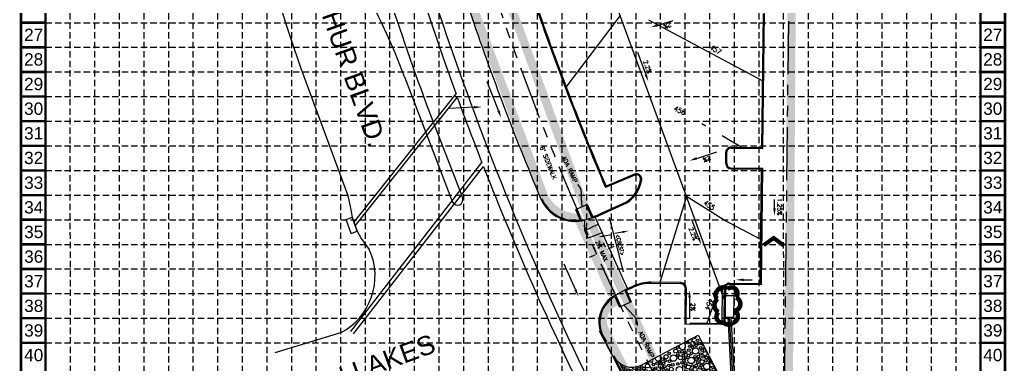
# Model space of a CAD drawing. Header units: feet. Extents: x -1330 to -864, y 1503 to 2248.
# Drawn here: x -1329.7 to -863.6, y 1772.8 to 1935.4 of the extents above; entities that cross this region are included whole.
import ezdxf
from ezdxf.enums import TextEntityAlignment as Align

# ---------------------------------------------------------------- set-up
doc = ezdxf.new("R2010")
doc.units = ezdxf.units.FT
doc.header["$LTSCALE"] = 40
doc.header["$MEASUREMENT"] = 0
for name, pattern in [('CENTER2', [1.125, 0.75, -0.125, 0.125, -0.125]), ('HIDDEN', [0.375, 0.25, -0.125]), ('PHANTOM2', [1.25, 0.625, -0.125, 0.125, -0.125, 0.125, -0.125])]:
    doc.linetypes.add(name, pattern=pattern)
for name, color, linetype in [('arrows', 250, 'Continuous'), ('BASE', 7, 'Continuous'), ('BND-HOLD', 6, 'PHANTOM2'), ('CONST-ENTRANCE', 120, 'Continuous'), ('EX-INLET', 7, 'Continuous'), ('EX-PAV-TC', 1, 'Continuous'), ('EX-STM', 7, 'Continuous'), ('GRID', 254, 'HIDDEN'), ('INLETS', 3, 'Continuous'), ('LIMITS OF DISTURBANCE', 1, 'HIDDEN'), ('PARKING-BC', 4, 'Continuous'), ('PARKING-FC', 4, 'Continuous'), ('pc', 43, 'Continuous'), ('SILT FENCE', 200, 'Continuous'), ('STM-CL', 7, 'CENTER2'), ('STM-PIPE', 3, 'Continuous'), ('STREET-NAMES', 4, 'Continuous')]:
    doc.layers.add(name, color=color, linetype=linetype)
doc.styles.add('L100', font='simplex', dxfattribs={"height": 4})
doc.styles.add('S6', font='SIMPLEX', dxfattribs={"height": 0.083333})
doc.styles.add('SCALE20', font='simplex.shx', dxfattribs={"height": 2})
doc.styles.get("Standard").update_dxf_attribs({"font": 'ARIAL.TTF'})

# ---------------------------------------------------------------- blocks, each defined once
blk = doc.blocks.new('A$C5C6542E7')
at = {"layer": 'CONST-ENTRANCE', "color": 4}
for p, q in [((13.51, 31.2), (40.05, 45.18)), ((40.05, 45.18), (49.37, 27.48)), ((0, 35.39), (18.64, 0)), ((2.92, 32), (17.49, 4.32)), ((22.83, 13.51), (49.37, 27.48))]:
    blk.add_line(p, q, dxfattribs=at)
for centre, radius in [((35.24, 41.7), 0.607), ((37.66, 41.34), 0.95), ((39.74, 42.78), 0.607), ((29.45, 37.7), 0.95), ((31.19, 37.33), 0.607), ((32.48, 37.32), 0.607), ((34.09, 36.88), 0.607), ((35.66, 38.14), 0.607), ((36.06, 39.98), 0.607), ((37.33, 39.53), 0.607), ((38.86, 37.76), 1.53), ((39.11, 40.38), 0.607), ((40.52, 41.3), 0.607), ((41.28, 39.21), 0.607), ((42.01, 38.13), 0.607), ((43.3, 36.49), 0.95), ((22.15, 32.49), 0.607), ((23.21, 33.9), 0.607), ((24.55, 33.15), 0.607), ((24.92, 35.06), 0.95), ((26.41, 36.62), 0.607), ((26.52, 32.98), 0.607), ((28.43, 34.42), 1.53), ((30.44, 35.82), 0.607), ((31.69, 34.59), 0.95), ((32.45, 32.16), 0.607), ((33.02, 35.74), 0.607), ((33.4, 33.24), 0.607), ((34.13, 34.53), 0.607), ((35.51, 35.6), 0.607), ((36.75, 33.3), 1.53), ((36.88, 36.61), 0.607), ((38.65, 35.07), 0.607), ((39.15, 33.62), 0.607), ((39.83, 32.17), 0.607), ((40.24, 35.14), 0.607), ((40.64, 33.89), 0.607), ((41.23, 36.35), 0.607), ((41.89, 32.66), 0.95), ((42.42, 34.91), 0.607), ((43.72, 33.08), 0.607), ((43.96, 34.7), 0.607), ((45.67, 32.5), 0.607), ((5.64, 28.95), 0.607), ((6.19, 27.43), 0.607), ((7.21, 28.74), 0.607), ((8.55, 28.33), 0.607), ((9.92, 27.51), 0.607), ((11.1, 28.04), 0.607), ((12.06, 29.32), 0.607), ((13.62, 27.99), 0.95), ((13.4, 30.2), 0.607), ((14.37, 29.5), 0.607), ((15.58, 28.34), 0.607), ((16.14, 30.69), 0.95), ((17.32, 27.97), 0.607), ((18.45, 29.42), 0.607), ((18.88, 31.36), 0.607), ((20.22, 27.52), 1.53), ((20, 29.72), 0.607), ((20.7, 31.98), 0.607), ((22.23, 30.55), 0.95), ((23.2, 27.71), 0.607), ((23.58, 29.12), 0.607), ((23.66, 31.9), 0.607), ((24.3, 30.35), 0.607), ((25.29, 28.81), 0.607), ((26.23, 30.94), 0.607), ((27.35, 29.13), 0.95), ((28.06, 31.21), 0.607), ((31.2, 28.83), 1.53), ((30.49, 31.64), 0.607), ((33.23, 30.68), 0.607), ((34.2, 31.78), 0.607), ((34.27, 28.05), 0.607), ((35.39, 30.18), 0.95), ((37.16, 26.48), 1.53), ((36.58, 28.77), 0.607), ((37.34, 30.69), 0.607), ((38.64, 29.06), 0.95), ((39.14, 30.87), 0.607), ((40.43, 27.77), 0.607), ((40.9, 29.82), 0.607), ((41.49, 31.01), 0.607), ((42.41, 28.9), 0.607), ((44.15, 30.5), 1.53), ((43.68, 28.09), 0.607), ((46.26, 28.43), 0.607), ((46.98, 30.01), 0.607), ((48, 28.06), 0.607), ((8.03, 26.85), 0.95), ((8.2, 23.6), 0.607), ((9.46, 25.29), 0.607), ((10.77, 22.63), 1.53), ((10.95, 25.73), 0.607), ((11.61, 24.79), 0.607), ((12.77, 26.17), 0.607), ((12.86, 23.73), 0.607), ((16.03, 24.95), 1.53), ((15.21, 26.6), 0.607), ((18.01, 22.75), 0.607), ((18.11, 26.15), 0.607), ((18.86, 24.23), 0.607), ((20.23, 25.21), 0.607), ((20.82, 23.28), 0.95), ((22.09, 24.29), 0.607), ((22.8, 22.78), 0.607), ((23.01, 25.47), 0.607), ((24.08, 23.45), 0.607), ((24.75, 27.07), 0.607), ((26.73, 24.93), 1.53), ((26.54, 27.24), 0.607), ((28.28, 27.21), 0.607), ((29.79, 23.03), 0.607), ((30.15, 25.45), 0.95), ((31.66, 23.23), 0.607), ((32.7, 25.16), 0.607), ((32.91, 26.9), 0.607), ((34.06, 23.73), 0.95), ((34.42, 25.98), 0.607), ((36.59, 23), 0.607), ((38.06, 24.29), 0.607), ((39.66, 25.81), 0.607), ((39.83, 24.19), 0.607), ((41.21, 24.83), 0.607), ((42.08, 26.92), 0.95), ((43.86, 26.14), 0.607), ((44.97, 26.98), 0.607), ((10.18, 20.34), 0.607), ((11.24, 18.32), 0.95), ((12.65, 20.53), 0.607), ((13.44, 18.71), 0.607), ((14.53, 21.69), 0.95), ((15.66, 18.24), 0.607), ((15.99, 20.05), 0.607), ((16.73, 22.07), 0.607), ((18.18, 17.86), 0.95), ((18.32, 21.02), 0.607), ((19.27, 19.37), 0.607), ((20.43, 20.93), 0.607), ((21.21, 19.11), 0.607), ((23.18, 20.75), 0.95), ((23.33, 18.68), 0.607), ((25.2, 21.81), 0.607), ((25.62, 19.71), 0.607), ((27.15, 22.66), 0.607), ((27.33, 19.07), 0.607), ((28.94, 20.25), 0.95), ((28.66, 22.08), 0.607), ((30.92, 21.04), 0.607), ((33.24, 20.72), 0.95), ((34.88, 22.01), 0.607), ((12.09, 16.71), 0.607), ((12.95, 14.59), 0.607), ((14.92, 16.05), 1.53), ((16.52, 14.18), 0.607), ((17.65, 15.77), 0.607), ((18.35, 14.43), 0.607), ((19.54, 16.25), 0.607), ((21.27, 16.39), 0.95), ((21.14, 14.69), 0.607), ((22.62, 15.3), 0.607), ((23.26, 17.01), 0.607), ((25.97, 17.24), 0.95), ((13.79, 13.14), 0.607), ((14.54, 11.73), 0.607), ((15.46, 13.07), 0.607), ((17.16, 9.85), 1.53), ((18.12, 12.59), 0.95), ((19.99, 12.79), 0.607), ((16.63, 7.42), 0.607)]:
    blk.add_circle(centre, radius, dxfattribs=at)
for centre, radius, start, end in [((36.97, 43.47), 0.607, 199.9808, 35.556), ((38.59, 44.32), 0.607, 199.9808, 35.556), ((42.35, 41.4), 0.95, 134.5099, 281.0269), ((30.23, 39.49), 0.607, 158.202, 77.3349), ((32.63, 39.98), 1.53, 159.4473, 76.0895), ((43.21, 39.28), 0.607, 122.0914, 293.4455), ((44.12, 38.04), 0.607, 144.5512, 270.9857), ((8.85, 40.05), 10, 207.7684, 297.7684), ((15.83, 32.42), 0.607, 207.1745, 28.3624), ((17.82, 33.38), 0.95, 202.7993, 32.7376), ((21.16, 34.54), 1.53, 184.1747, 51.3622), ((45.34, 34.23), 0.607, 74.3875, 341.1494), ((5.03, 30.77), 0.95, 152.5739, 342.6923), ((10.26, 30.61), 1.53, 201.143, 355.9098), ((47.17, 31.92), 0.607, 129.3325, 286.2044), ((48.68, 29.88), 0.95, 149.6337, 265.9032), ((41.01, 22.92), 0.607, 41.4887, 194.0481), ((42.95, 24.5), 0.95, 6.1632, 229.3737), ((45.31, 25.56), 0.607, 9.3931, 226.1438), ((47.19, 26.34), 0.95, 27.2898, 208.2471), ((30.25, 17.77), 1.53, 16.0417, 219.4952), ((32.06, 18.89), 0.607, 337.9626, 257.5742), ((35.73, 20.23), 0.607, 34.2029, 201.334), ((38.96, 21.92), 0.95, 31.8766, 203.6603), ((24.62, 13.77), 1.53, 50.7836, 184.7533), ((26.22, 15.13), 0.607, 41.4887, 194.0481), ((27.86, 16.43), 0.607, 4.9088, 230.6281), ((27.48, 4.66), 10, 117.7684, 207.7684), ((19.23, 9.82), 0.607, 82.4857, 213.4414), ((21.79, 12.63), 0.607, 53.7086, 197.3783), ((17.48, 5.81), 0.607, 75.4559, 271.4284)]:
    blk.add_arc(centre, radius, start, end, dxfattribs=at)

msp = doc.modelspace()

# ---------------------------------------------------------------- linework, layer by layer
at = {"layer": 'arrows', "color": 7}
for points in [[(-1103.6, 1892.53), (-1108.92, 1906.15)], [(-1103.6, 1892.53), (-1108.92, 1906.15)], [(-1103.6, 1892.53), (-1108.92, 1906.15)], [(-1115.05, 1894.06), (-1126.67, 1893.47)], [(-1115.05, 1894.06), (-1126.67, 1893.47)], [(-1115.05, 1894.06), (-1126.67, 1893.47)], [(-1067.22, 1808), (-1072.58, 1819.97)], [(-1067.22, 1808), (-1072.58, 1819.97)], [(-1067.22, 1808), (-1072.58, 1819.97)]]:
    msp.add_lwpolyline(points, dxfattribs=at)
for points in [[(-1115.08, 1894.66), (-1111.46, 1894.25), (-1115.02, 1893.46)], [(-1115.08, 1894.66), (-1111.46, 1894.25), (-1115.02, 1893.46)], [(-1115.08, 1894.66), (-1111.46, 1894.25), (-1115.02, 1893.46)], [(-1103.04, 1892.75), (-1102.29, 1889.18), (-1104.16, 1892.31)], [(-1103.04, 1892.75), (-1102.29, 1889.18), (-1104.16, 1892.31)], [(-1103.04, 1892.75), (-1102.29, 1889.18), (-1104.16, 1892.31)], [(-1066.67, 1808.25), (-1065.75, 1804.72), (-1067.77, 1807.76)], [(-1066.67, 1808.25), (-1065.75, 1804.72), (-1067.77, 1807.76)], [(-1066.67, 1808.25), (-1065.75, 1804.72), (-1067.77, 1807.76)]]:
    msp.add_solid(points, dxfattribs=at)
at = {"layer": 'BASE', "const_width": 1.16}
for points in [[(-864.23, 1503.94), (-864.23, 2247.83), (-1329.16, 2247.83), (-1329.16, 1503.94)], [(-875.85, 1515.56), (-875.85, 2236.21), (-1317.54, 2236.21), (-1317.54, 1515.56)]]:
    msp.add_lwpolyline(points, close=True, dxfattribs=at)
for points in [[(-1317.54, 1934), (-1329.16, 1934)], [(-864.23, 1934), (-875.85, 1934)], [(-1317.54, 1922.38), (-1329.16, 1922.38)], [(-864.23, 1922.38), (-875.85, 1922.38)], [(-1317.54, 1910.76), (-1329.16, 1910.76)], [(-864.23, 1910.76), (-875.85, 1910.76)], [(-1317.54, 1899.13), (-1329.16, 1899.13)], [(-864.23, 1899.13), (-875.85, 1899.13)], [(-1317.54, 1887.51), (-1329.16, 1887.51)], [(-864.23, 1887.51), (-875.85, 1887.51)], [(-1317.54, 1875.89), (-1329.16, 1875.89)], [(-864.23, 1875.89), (-875.85, 1875.89)], [(-1317.54, 1864.26), (-1329.16, 1864.26)], [(-864.23, 1864.26), (-875.85, 1864.26)], [(-1317.54, 1852.64), (-1329.16, 1852.64)], [(-864.23, 1852.64), (-875.85, 1852.64)], [(-1317.54, 1841.02), (-1329.16, 1841.02)], [(-864.23, 1841.02), (-875.85, 1841.02)], [(-1317.54, 1829.39), (-1329.16, 1829.39)], [(-864.23, 1829.39), (-875.85, 1829.39)], [(-1317.54, 1817.77), (-1329.16, 1817.77)], [(-864.23, 1817.77), (-875.85, 1817.77)], [(-1317.54, 1806.15), (-1329.16, 1806.15)], [(-864.23, 1806.15), (-875.85, 1806.15)], [(-1317.54, 1794.52), (-1329.16, 1794.52)], [(-864.23, 1794.52), (-875.85, 1794.52)], [(-1317.54, 1782.9), (-1329.16, 1782.9)], [(-864.23, 1782.9), (-875.85, 1782.9)]]:
    msp.add_lwpolyline(points, dxfattribs=at)
at = {"layer": 'BASE', "color": 170, "ltscale": 100, "const_width": 2.16}
msp.add_lwpolyline([(-999.64, 1797.35, 0.520567), (-999.64, 1797.35, 0.765195), (-997.18, 1792.46, 0.417879), (-992.76, 1792.43, 0.6649), (-991.91, 1798.01, 0.744833), (-991.38, 1804.31, 0.975642), (-995.43, 1808.23, 0.520567), (-1000.3, 1807.25, 0.520567), (-999.98, 1803.67, 0.540264), (-999.64, 1797.35)], format="xyb", close=True, dxfattribs=at)
at = {"layer": 'BND-HOLD', "color": 7}
msp.add_line((-969.56, 1659.75), (-963.53, 2189.1), dxfattribs=at)
msp.add_arc((160.04, 2372.97), 1335, 189.43877, 210.14342, dxfattribs=at)
at = {"layer": 'CONST-ENTRANCE', "color": 7}
msp.add_line((-1055.92, 1788.53), (-1050, 1777.3), dxfattribs=at)
at = {"layer": 'EX-INLET', "color": 7}
for p, q in [((-1175.56, 1841.12), (-1172.75, 1842.17)), ((-1173.1, 1834.56), (-1175.56, 1841.12)), ((-1170.29, 1835.61), (-1172.75, 1842.17)), ((-1173.1, 1834.56), (-1170.29, 1835.61))]:
    msp.add_line(p, q, dxfattribs=at)
at = {"layer": 'EX-PAV-TC', "color": 7}
for p, q in [((-1197.22, 1913.28), (-1174.65, 1852.4)), ((-1147.89, 1908.47), (-1125.24, 1849.32)), ((-1137.71, 1895.74), (-1120.56, 1851.52)), ((-1174.65, 1852.4), (-1173.58, 1847.2)), ((-1173.58, 1847.2), (-1172.75, 1842.17)), ((-1172.75, 1842.17), (-1170.29, 1835.61)), ((-1057.82, 1842.15), (-1062.86, 1840.82)), ((-1042.52, 1808.53), (-1057.82, 1842.15)), ((-1062.78, 1840.16), (-1062.86, 1840.82)), ((-1062.74, 1835.88), (-1062.78, 1840.16)), ((-1062.74, 1835.88), (-1056.48, 1838.94)), ((-1056.48, 1838.94), (-1056.38, 1838.99)), ((-1056.48, 1838.94), (-1054.54, 1834.87)), ((-1170.29, 1835.61), (-1168.41, 1832.12)), ((-1168.41, 1832.12), (-1164.58, 1827)), ((-1061.19, 1832.24), (-1062.74, 1835.88)), ((-1054.54, 1834.87), (-1061.19, 1832.24)), ((-1048.03, 1805.62), (-1042.52, 1808.53)), ((-1178.25, 1787.6), (-1209.24, 1778.19)), ((-1037.03, 1751.91), (-1052.88, 1783.23))]:
    msp.add_line(p, q, dxfattribs=at)
for centre, radius, start, end in [((23.44, 2332.17), 1290.53, 192.59253, 198.94073), ((257.88, 2407.09), 1486.32, 195.42813, 200.123), ((-1453.91, 1792.81), 327.15, 20.7053, 29.2805), ((108.89, 2353.84), 1294.16, 198.51049, 202.86878), ((-1122.91, 1850.45), 2.59, 205.8333, 24.5425), ((-1067.38, 1857.81), 17.58, 203.1534, 284.8944), ((-1192.07, 1814.47), 30.21, 297.2157, 24.5113), ((-1041.42, 1792.47), 14.72, 116.6964, 218.8438)]:
    msp.add_arc(centre, radius, start, end, dxfattribs=at)
at = {"layer": 'EX-STM', "color": 7}
for p, q in [((-1171.83, 1839.71), (-1123.62, 1900.38)), ((-1171.21, 1838.07), (-1123.01, 1898.73)), ((-1173.37, 1788.26), (-1111.43, 1868.04)), ((-1171.99, 1787.18), (-1110.69, 1866.14))]:
    msp.add_line(p, q, dxfattribs=at)
for radius, start, end in [(1447.45, 193.69525, 208.11137), (1452.45, 193.78651, 199.96404), (1452.45, 200.03346, 201.32736), (1452.45, 201.40773, 206.50917)]:
    msp.add_arc((241.56, 2396.29), radius, start, end, dxfattribs=at)
at = {"layer": 'GRID', "color": 8, "linetype": 'HIDDEN', "ltscale": 0.3}
for p, q in [((-1305.81, 1562.06), (-1305.87, 2235.77)), ((-1294.14, 1562.05), (-1294.28, 2235.77)), ((-1282.55, 1562.05), (-1282.65, 2235.74)), ((-1270.86, 1562.05), (-1271.05, 2235.72)), ((-1259.34, 1562.05), (-1259.39, 2235.81)), ((-1247.79, 1562.05), (-1247.76, 2235.79)), ((-1236.08, 1562.05), (-1236.14, 2235.74)), ((-1224.42, 1562.04), (-1224.54, 2235.75)), ((-1212.89, 1562.04), (-1212.88, 2235.75)), ((-1201.23, 1562.04), (-1201.24, 2235.74)), ((-1189.68, 1562.04), (-1189.66, 2235.74)), ((-1178.05, 1562.04), (-1177.98, 2235.73)), ((-1166.43, 1562.03), (-1166.43, 2236.21)), ((-1154.81, 1562.03), (-1154.81, 2236.21)), ((-1143.19, 1562.03), (-1143.19, 2236.21)), ((-1131.56, 1562.03), (-1131.56, 2236.21)), ((-1119.94, 1562.03), (-1119.94, 2236.21)), ((-1108.32, 1562.03), (-1108.32, 2236.21)), ((-1096.69, 1562.02), (-1096.69, 2236.21)), ((-1085.07, 1562.02), (-1085.07, 2236.21)), ((-1073.45, 1562.02), (-1073.45, 2236.21)), ((-1061.82, 1562.02), (-1061.82, 2236.21)), ((-1050.2, 1562.02), (-1050.2, 2236.21)), ((-1038.58, 1562.01), (-1038.58, 2236.21)), ((-1026.95, 1562.01), (-1026.95, 2236.21)), ((-1015.33, 1562.01), (-1015.33, 2236.21)), ((-1003.71, 1562.01), (-1003.71, 2236.21)), ((-992.03, 1562.04), (-992.08, 2236.21)), ((-980.42, 1562.09), (-980.46, 2236.21)), ((-968.8, 1561.95), (-968.84, 2236.21)), ((-957.07, 1562.06), (-957.16, 2236.47)), ((-945.51, 1561.94), (-945.54, 2236.47)), ((-933.88, 1562.08), (-933.92, 2236.47)), ((-922.23, 1562.12), (-922.29, 2236.47)), ((-910.63, 1562.02), (-910.67, 2236.47)), ((-898.99, 1561.87), (-899.05, 2236.47)), ((-887.35, 1561.9), (-887.42, 2236.47)), ((-1317.54, 1934), (-875.85, 1934)), ((-1317.54, 1922.38), (-875.85, 1922.38)), ((-1317.54, 1910.76), (-875.85, 1910.76)), ((-1317.54, 1899.13), (-875.85, 1899.13)), ((-1317.54, 1887.51), (-875.85, 1887.51)), ((-1317.54, 1875.89), (-875.85, 1875.89)), ((-1317.54, 1864.26), (-875.85, 1864.26)), ((-1317.54, 1852.64), (-875.85, 1852.64)), ((-1317.54, 1841.02), (-875.85, 1841.02)), ((-1317.54, 1829.39), (-875.85, 1829.39)), ((-1317.54, 1817.77), (-875.85, 1817.77)), ((-1317.54, 1806.15), (-875.85, 1806.15)), ((-1317.54, 1794.52), (-875.85, 1794.52)), ((-1317.54, 1782.9), (-875.85, 1782.9))]:
    msp.add_line(p, q, dxfattribs=at)
at = {"layer": 'INLETS', "color": 7}
for p, q in [((-997.87, 1808.6), (-998.06, 1792.1)), ((-996.37, 1808.58), (-997.87, 1808.6)), ((-996.37, 1808.58), (-996.41, 1805.08)), ((-996.41, 1805.08), (-996.52, 1795.08)), ((-992.41, 1805.03), (-996.41, 1805.08)), ((-992.41, 1805.03), (-992.52, 1795.04)), ((-996.56, 1792.08), (-996.52, 1795.08)), ((-996.52, 1795.08), (-992.52, 1795.04)), ((-998.06, 1792.1), (-996.56, 1792.08))]:
    msp.add_line(p, q, dxfattribs=at)
at = {"layer": 'LIMITS OF DISTURBANCE', "const_width": 4, "flags": 128}
for points in [[(-963.34, 2167.73), (-967.26, 1656.86), (-974.09, 1644.07), (-984.47, 1659.99), (-1003.43, 1696.23), (-1001.69, 1705.36), (-1007.68, 1715.12), (-1015.71, 1717.64), (-1029.21, 1742.28), (-1047.2, 1776.82), (-1053.31, 1789.06, -0.470495), (-1047.37, 1802.51, 0.734)], [(-1049.69, 1805.39), (-1065.94, 1841.7), (-1068.65, 1842.08, -0.288559), (-1082.88, 1854.06), (-1116.71, 1944.47, -0.379067), (-1110.24, 1961.3), (-1122.85, 1997.92), (-1125.03, 1998.19, -0.336119), (-1136.18, 2009.07), (-1138.04, 2013.99, -0.054601), (-1141.38, 2027, 0.106707)]]:
    msp.add_lwpolyline(points, format="xyb", dxfattribs=at)
at = {"layer": 'PARKING-BC', "color": 7}
for p, q in [((-978.61, 1874.63), (-977.89, 1938.63)), ((-993.61, 1874.8), (-978.61, 1874.63)), ((-995.7, 1867.58), (-995.64, 1872.83)), ((-993.72, 1865.55), (-978.72, 1865.38)), ((-979.35, 1810.39), (-978.72, 1865.38)), ((-1039.15, 1862.03), (-1052.95, 1856.14)), ((-1066.66, 1845.99), (-1067.11, 1845.78)), ((-1067.11, 1845.78), (-1064.91, 1840.91)), ((-1062.1, 1848.05), (-1061.65, 1848.26)), ((-1061.65, 1848.26), (-1058.98, 1842.36)), ((-1057.99, 1842.62), (-1044.78, 1848.6)), ((-1057.99, 1842.62), (-1058.98, 1842.36)), ((-1042.35, 1808.06), (-1039.72, 1809.25)), ((-1017.34, 1810.82), (-1031.46, 1810.98)), ((-1015.37, 1808.8), (-1015.56, 1791.8)), ((-996.37, 1808.58), (-996.56, 1791.58)), ((-994.35, 1810.56), (-979.35, 1810.39)), ((-1048.56, 1804.76), (-1046.32, 1799.79)), ((-1043.25, 1807.58), (-1042.32, 1808.07)), ((-1043.25, 1807.58), (-1040.85, 1802.26)), ((-1045.86, 1800), (-1046.32, 1799.79)), ((-1041.3, 1802.06), (-1040.85, 1802.26)), ((-1015.06, 1791.79), (-1015.56, 1791.8)), ((-996.56, 1791.58), (-1013.06, 1791.77))]:
    msp.add_line(p, q, dxfattribs=at)
for centre, radius, start, end in [((160.04, 2372.97), 1318.5, 198.67448, 203.0779), ((-993.64, 1872.8), 2, 89.3476, 179.3476), ((-993.7, 1867.55), 2, 179.3476, 269.3476), ((-1050.76, 1861.81), 14.5, 294.3472, 352.5639), ((-1038.36, 1860.19), 2, 352.5639, 113.1201), ((-1067.38, 1857.81), 17.08, 203.1534, 278.325), ((-1031.68, 1791.48), 19.5, 89.3476, 114.3472), ((-1017.37, 1808.82), 2, 359.3476, 89.3476), ((-994.37, 1808.56), 2, 89.3476, 179.3476), ((-1041.42, 1792.47), 14.22, 120.1726, 219.0537)]:
    msp.add_arc(centre, radius, start, end, dxfattribs=at)
at = {"layer": 'PARKING-FC', "color": 7}
for p, q in [((-979.11, 1875.14), (-978.39, 1938.13)), ((-993.61, 1875.3), (-979.11, 1875.14)), ((-996.2, 1867.58), (-996.14, 1872.83)), ((-993.72, 1865.05), (-979.23, 1864.89)), ((-979.84, 1810.89), (-979.23, 1864.89)), ((-1039.35, 1862.49), (-1052.68, 1856.8)), ((-1066.66, 1845.99), (-1062.1, 1848.05)), ((-1064.19, 1840.52), (-1066.66, 1845.99)), ((-1059.26, 1841.77), (-1062.1, 1848.05)), ((-1057.79, 1842.17), (-1044.58, 1848.15)), ((-1057.82, 1842.15), (-1059.26, 1841.77)), ((-1043.9, 1807.8), (-1042.52, 1808.53)), ((-1042.56, 1808.51), (-1039.93, 1809.7)), ((-1017.34, 1811.32), (-1031.46, 1811.48)), ((-1014.87, 1808.79), (-1015.06, 1791.79)), ((-996.87, 1808.59), (-997.06, 1792.09)), ((-994.34, 1811.06), (-979.84, 1810.89)), ((-1048.33, 1805.46), (-1045.86, 1800)), ((-1043.9, 1807.8), (-1041.3, 1802.06)), ((-1045.86, 1800), (-1041.3, 1802.06)), ((-1015.06, 1791.79), (-1013.06, 1791.77)), ((-1013.05, 1792.27), (-1013.06, 1791.77)), ((-1013.05, 1792.27), (-997.06, 1792.09))]:
    msp.add_line(p, q, dxfattribs=at)
for centre, radius, start, end in [((160.04, 2372.97), 1318, 198.69618, 203.05614), ((-993.64, 1872.8), 2.5, 89.3476, 179.3476), ((-993.7, 1867.55), 2.5, 179.3476, 269.3476), ((-1050.76, 1861.81), 15, 294.3472, 352.5639), ((-1038.36, 1860.19), 2.5, 352.5639, 113.1201), ((-1067.38, 1857.81), 17.58, 203.1534, 280.4762), ((-1031.68, 1791.48), 20, 89.3476, 114.3472), ((-1017.37, 1808.82), 2.5, 359.3476, 89.3476), ((-994.37, 1808.56), 2.5, 89.3476, 179.3476), ((-1041.42, 1792.47), 14.72, 118.0215, 218.8438)]:
    msp.add_arc(centre, radius, start, end, dxfattribs=at)
at = {"layer": 'pc', "color": 7}
for p, q in [((-996.92, 1803.57), (-1110.62, 2113.16)), ((-1064.26, 1851.15), (-1064.38, 1853.92)), ((-1064.08, 1847.16), (-1064.26, 1851.15)), ((-1044.54, 1816.35), (-1051.18, 1842.12)), ((-1057.58, 1825.92), (-1058.55, 1828.06)), ((-1053.03, 1827.98), (-1053.99, 1830.12)), ((-1050.69, 1827.67), (-1048.87, 1828.49)), ((-1058.89, 1823.96), (-1060.71, 1823.13)), ((-996.12, 1810.34), (-996.12, 1810.34)), ((-1044.46, 1800.8), (-1041.68, 1797.92)), ((-1041.68, 1797.92), (-1039.69, 1795.86))]:
    msp.add_line(p, q, dxfattribs=at)
at = {"layer": 'pc', "color": 57}
for p, q in [((-1046.09, 1937.45), (-1071.67, 1903.65)), ((-978.75, 1906.64), (-1032.52, 1935.25)), ((-1005.55, 1885.15), (-1007.5, 1886.32)), ((-988.92, 1875.25), (-997.94, 1880.62)), ((-1014.71, 1852), (-1027.4, 1811.43)), ((-996.97, 1840.79), (-1014.71, 1852)), ((-979.6, 1831.69), (-996.97, 1840.79)), ((-999.03, 1809.3), (-1005.06, 1792.18)), ((-1005.06, 1792.18), (-1005.06, 1792.18))]:
    msp.add_line(p, q, dxfattribs=at)
at = {"layer": 'pc', "color": 43}
msp.add_line((-996.12, 1810.34), (-999.03, 1809.3), dxfattribs=at)
at = {"layer": 'pc', "color": 7}
for points in [[(-1028.14, 1932.89), (-1020.98, 1935.03)], [(-1034, 1909.64), (-1037.79, 1919.95)], [(-973.14, 1846.42), (-973.09, 1850.53)], [(-1009.04, 1832.55), (-1012.17, 1841.06)], [(-1053.6, 1833.36), (-1049.98, 1834.07)], [(-1044.91, 1835.21), (-1048.52, 1834.5)], [(-987.66, 1812.65), (-983.75, 1812.66)], [(-1013.28, 1804.22), (-1013.37, 1794.71)]]:
    msp.add_lwpolyline(points, dxfattribs=at)
at = {"layer": 'pc', "color": 7, "extrusion": (0, 0, -1)}
msp.add_lwpolyline([(1009.9, 1869.97), (1000.47, 1873.11)], dxfattribs=at)
at = {"layer": 'pc', "color": 7}
for centre, radius, start, end in [((-1069.67, 1853.68), 5.3, 2.5732, 47.5298), ((-1044.38, 1791.33), 6.52, 357.5459, 43.9849)]:
    msp.add_arc(centre, radius, start, end, dxfattribs=at)
for points in [[(-1027.97, 1932.31), (-1031.59, 1931.85), (-1028.31, 1933.46)], [(-1033.44, 1909.85), (-1032.76, 1906.26), (-1034.56, 1909.43)], [(-972.54, 1846.41), (-973.18, 1842.82), (-973.74, 1846.42)], [(-1053.5, 1832.87), (-1056.54, 1832.78), (-1053.69, 1833.85)], [(-1045, 1835.7), (-1041.96, 1835.79), (-1044.81, 1834.72)], [(-1008.48, 1832.75), (-1007.8, 1829.17), (-1009.6, 1832.34)], [(-1050.83, 1827.97), (-1050.55, 1827.36), (-1052.51, 1826.84)], [(-1059.03, 1824.26), (-1058.75, 1823.65), (-1057.07, 1824.78)], [(-987.66, 1812.05), (-991.26, 1812.63), (-987.66, 1813.25)], [(-1013.88, 1804.22), (-1013.25, 1807.82), (-1012.68, 1804.21)]]:
    msp.add_solid(points, dxfattribs=at)
at = {"layer": 'pc', "color": 7, "extrusion": (0, 0, -1)}
msp.add_solid([(1010.09, 1870.54), (1013.32, 1868.84), (1009.71, 1869.4)], dxfattribs=at)
at = {"layer": 'SILT FENCE', "flags": 128}
for points, const_width in [([(-968.77, 2167.81), (-987.73, 2171.7), (-1060.53, 2171.86), (-1116.49, 2157.42), (-1149.21, 2111.7), (-1117.5, 1998.08), (-1104.6, 1960.65), (-1061.23, 1842.38), (-1030.41, 1775.72)], 4), ([(-968.63, 1828.76), (-973.53, 1832.39), (-978.25, 1828.96)], 1.92)]:
    msp.add_lwpolyline(points, dxfattribs=dict(at, const_width=const_width))
at = {"layer": 'STM-CL', "color": 7}
msp.add_line((-994.52, 1795.06), (-990.28, 1720.23), dxfattribs=at)
at = {"layer": 'STM-PIPE', "color": 7}
for p, q in [((-995.27, 1795.07), (-991.02, 1720.19)), ((-993.77, 1795.05), (-989.53, 1720.28))]:
    msp.add_line(p, q, dxfattribs=at)

# ---------------------------------------------------------------- block references
at = {"layer": 'CONST-ENTRANCE'}
msp.add_blockref('A$C5C6542E7', (-1049.28, 1741.3), dxfattribs=at)

# ---------------------------------------------------------------- texts
at = {"layer": 'BASE'}
for s, p in [('27', (-1323.16, 1928.3)), ('27', (-870.03, 1928.32)), ('28', (-1323.16, 1916.68)), ('28', (-870.03, 1916.69)), ('29', (-1323.16, 1905.06)), ('29', (-870.03, 1905.07)), ('30', (-1323.16, 1893.43)), ('30', (-870.03, 1893.45)), ('31', (-1323.16, 1881.81)), ('31', (-870.03, 1881.82)), ('32', (-1323.16, 1870.19)), ('32', (-870.03, 1870.2)), ('33', (-1323.13, 1858.49)), ('33', (-870, 1858.5)), ('34', (-1323.13, 1846.86)), ('34', (-870, 1846.87)), ('35', (-1323.13, 1835.24)), ('35', (-870, 1835.25)), ('36', (-1323.13, 1823.62)), ('36', (-870, 1823.63)), ('37', (-1323.13, 1811.99)), ('37', (-870, 1812)), ('38', (-1323.13, 1800.37)), ('38', (-870, 1800.38)), ('39', (-1323.13, 1788.75)), ('39', (-870, 1788.76)), ('40', (-1323.13, 1777.12)), ('40', (-870, 1777.13))]:
    msp.add_text(s, height=5.812, dxfattribs=at).set_placement(p, align=Align.MIDDLE_CENTER)
at = {"layer": 'pc', "color": 7}
for s, rotation, style, p in [('2%', 198.519, 'S6', (-1022.26, 1934.15)), ('2.2%%%', 290.1656, 'S6', (-1035.18, 1915.77)), ("6' SIDEWALK", 291.7172, 'L100', (-1084, 1875.19)), ('2%', 198.519, 'S6', (-1003.62, 1871.19)), ('1.25%%%', 270, 'S6', (-971.71, 1851.11)), ('2.2%%%', 290.1656, 'S6', (-1013.64, 1836.94)), ('2%', 269.4864, 'S6', (-1012.66, 1801.7))]:
    msp.add_text(s, height=2, rotation=rotation, dxfattribs=dict(at, style=style)).set_placement(p)
at = {"layer": 'pc', "color": 57, "style": 'S6', "width": 0.9}
for s, rotation, p in [('457', 329.8863, (-1003.96, 1921.65)), ('456', 335.1973, (-1020.93, 1892.64)), ('455', 324.1973, (-1006.89, 1848.53)), ('454', 248.7925, (-1004.14, 1804.12))]:
    msp.add_text(s, height=2.4, rotation=rotation, dxfattribs=at).set_placement(p)
at = {"layer": 'pc', "color": 7, "style": 'L100'}
for p in [(-1067.88, 1858.23), (-1031.64, 1775.62)]:
    msp.add_text('ADA RAMP', height=2, rotation=295.504, dxfattribs=at).set_placement(p, align=Align.RIGHT)
at = {"layer": 'pc', "color": 7, "style": 'S6', "width": 0.9}
msp.add_text(' <CREST>', height=1.8, rotation=284.4306, dxfattribs=at).set_placement((-1048.55, 1834.85))
at = {"layer": 'pc', "color": 7, "insert": (-1054.81, 1826.24), "char_height": 2, "attachment_point": 5, "rotation": 294, "style": 'SCALE20'}
msp.add_mtext('\\A1;2% MAX', dxfattribs=at)
at = {"layer": 'STREET-NAMES', "color": 7}
for s, rotation, p in [('MACARTHUR BLVD.', 289.6359, (-1204.98, 1987.61)), ('GLEN LAKES', 20.2912, (-1205.89, 1751.68))]:
    msp.add_text(s, height=9, rotation=rotation, dxfattribs=at).set_placement(p)

doc.saveas('drawing.dxf')
